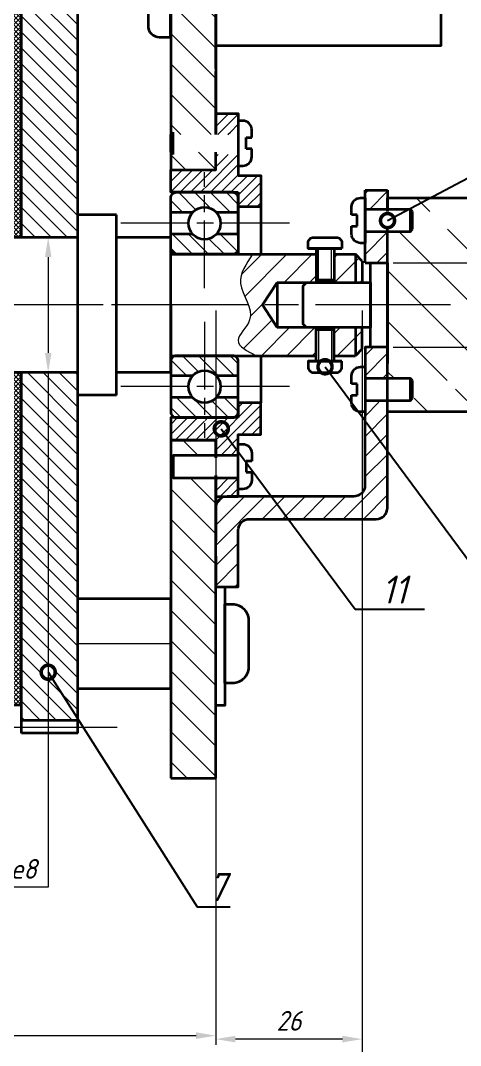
# Model space of a CAD drawing. Header units: millimetres. Extents: x -1043 to 2000, y -1356 to 1302.
# Drawn here: x 461.5 to 539.6, y 167.1 to 349.1 of the extents above; entities that cross this region are included whole.
import ezdxf
from ezdxf import colors
from ezdxf.entities.mleader import LeaderData, LeaderLine
from ezdxf.math import Vec2, Vec3

# ---------------------------------------------------------------- set-up
doc = ezdxf.new("R2010")
doc.units = ezdxf.units.MM
doc.linetypes.add('AM_ISO08W050', pattern=[18, 12, -1.5, 3, -1.5])
doc.linetypes.add('AM_ISO08W050x2', pattern=[9, 6, -0.75, 1.5, -0.75])
doc.layers.get('0').update_dxf_attribs({"lineweight": 80})
for name, color, linetype, lineweight in [('AM_0', 7, 'Continuous', 35), ('AM_4', 3, 'Continuous', 15), ('AM_4N', 3, 'Continuous', 15), ('AM_5', 3, 'Continuous', 15), ('AM_7', 4, 'AM_ISO08W050', 15), ('AM_8', 1, 'Continuous', 15), ('основные', 7, 'Continuous', 35), ('тонкие', 2, 'Continuous', 15)]:
    doc.layers.add(name, color=color, linetype=linetype, lineweight=lineweight)
doc.styles.get("Standard").update_dxf_attribs({"font": 'geniso.shx', "oblique": 15})
doc.dimstyles.new('AM_GOST$0', dxfattribs={"dimtxt": 3.5, "dimasz": 3.5, "dimexe": 1, "dimexo": 1, "dimgap": 1.5, "dimtad": 1, "dimtoh": 1, "dimtxsty": 'Standard', "dimcen": 0, "dimclrd": 256, "dimclre": 256, "dimclrt": 2, "dimadec": 0, "dimazin": 2, "dimtp": 0.1, "dimtm": 0.1, "dimtfac": 0.71, "dimtmove": 0, "dimatfit": 3, "dimfxl": 1, "dimtolj": 1, "dimlwd": -1, "dimlwe": -1, "dimarcsym": 1})
pattern_1 = [(45, (-198.74174, 257.1273), (-0.4490128, 0.4490128), [])]
pattern_2 = [(315, (-148.3722, 257.1273), (0.7071068, 0.7071068), [])]
pattern_3 = [(315, (-274.5766, 456.5883), (0.7071068, 0.7071068), [])]

# ---------------------------------------------------------------- blocks, each defined once
blk = doc.blocks.new('GENZOON8270P5')
at = {"layer": 'AM_8'}
h = blk.add_hatch(dxfattribs=at)
h.set_pattern_fill('ANSI31', color=256, scale=0.6, angle=270, style=0)
h.set_pattern_definition([(315, (-294.718, 1469.2134), (1.3470384, 1.3470384), [])])
h.paths.add_polyline_path([(51.628, 15.661), (51.628, 21.244), (51.628, 21.527), (51.628, 24.527), (51.628, 25.546), (51.628, 28.927), (51.628, 33.527), (47.628, 33.527), (47.628, 15.661), (47.855, 15.877), (47.855, 15.661)])
h.paths.add_polyline_path([(51.628, 52.527), (51.628, 63.527), (47.628, 63.527), (47.628, 52.527)])
h.paths.add_polyline_path([(51.628, 12.527), (51.628, 14.094), (47.855, 14.094), (47.855, 13.877), (47.628, 14.094), (47.628, 12.527)])
h.paths.add_polyline_path([(51.628, -41.473), (51.628, -21.756), (51.628, -16.256), (51.628, -14.823), (47.855, -14.823), (47.628, -14.606), (47.628, -20.189), (47.628, -41.473)])
h.paths.add_polyline_path([(51.628, -12.823), (51.628, -11.473), (47.628, -11.473), (47.628, -13.039), (47.855, -12.823)])
h.paths.add_polyline_path([(4.019, -41.473), (4.019, -29.577), (0.019, -29.583), (0.019, -35.036), (0.019, -41.473)])
h.paths.add_polyline_path([(4.019, -29.577), (4.019, -22.459), (4.019, -21.459), (2.019, -21.459), (0.019, -21.459), (0.019, -29.583)])
h.paths.add_polyline_path([(4.019, -17.459), (4.019, -16.459), (4.019, -13.47), (0.019, -13.47), (0.019, -17.459), (2.019, -17.459)])
h.paths.add_polyline_path([(4.019, 14.53), (4.019, 18.53), (2.019, 18.53), (0.019, 18.53), (0.019, 14.53)])
h.paths.add_polyline_path([(2.019, 22.53), (4.019, 22.53), (4.019, 23.53), (4.019, 51.59), (0.019, 51.59), (0.019, 46.09), (0.019, 22.53)])
h.paths.add_polyline_path([(4.019, 51.59), (4.019, 63.527), (0.019, 63.527), (0.019, 51.59)])
h = blk.add_hatch(dxfattribs=at)
h.set_pattern_fill('_U', color=256, angle=315, style=0, pattern_type=0)
h.set_pattern_definition(pattern_2)
h.paths.add_polyline_path([(34.378, 37.402), (34.378, 8.527), (34.382, 8.527), (34.381, 6.528), (39.378, 6.527), (39.378, 37.402)])
h = blk.add_hatch(dxfattribs=at)
h.set_pattern_fill('ANSI37', color=256, scale=0.091, angle=270, style=0)
h.set_pattern_definition([(315, (-294.718, 1469.2134), (0.204300827, 0.204300827), []), (45, (-294.718, 1469.2134), (-0.204300827, 0.204300827), [])])
h.paths.add_polyline_path([(34.378, 6.528), (34.378, 36.027), (32.882, 36.027), (32.882, 6.528)])
h.paths.add_polyline_path([(34.378, -34.973), (34.378, -5.473), (32.882, -5.473), (32.882, -34.973)])
h = blk.add_hatch(dxfattribs=at)
h.set_pattern_fill('ANSI31', color=256, scale=0.2, angle=360, style=0)
h.set_pattern_definition(pattern_1)
h.paths.add_polyline_path([(53.628, 15.661), (53.628, 17.527), (51.628, 17.527), (51.628, 15.661)])
h.paths.add_polyline_path([(53.128, 10.527, -0.414214), (53.628, 10.027), (53.628, 9.227), (55.628, 9.227), (55.628, 12.027), (53.628, 12.027), (53.628, 12.527), (53.628, 13.877), (51.628, 13.877), (51.628, 12.527), (50.681, 12.527), (50.681, 10.527)])
h.paths.add_polyline_path([(53.628, 15.877), (53.628, 17.527), (51.628, 17.527), (51.628, 15.877)], flags=16)
h.paths.add_polyline_path([(50.628, 10.527), (50.628, 12.527), (47.628, 12.527), (47.628, 10.527)])
h.paths.add_polyline_path([(53.628, -12.823), (53.628, -11.473), (53.628, -10.973), (55.628, -10.973), (55.628, -8.173), (53.628, -8.173), (53.628, -8.973, -0.414214), (53.128, -9.473), (50.681, -9.473), (50.681, -11.473), (51.628, -11.473), (51.628, -12.823)])
h.paths.add_polyline_path([(53.628, -16.473), (53.628, -14.823), (51.628, -14.823), (51.628, -16.473)])
h.paths.add_polyline_path([(50.628, -11.473), (50.628, -9.473), (47.628, -9.473), (47.628, -11.473)])
h = blk.add_hatch(dxfattribs=at)
h.set_pattern_fill('ANSI31', color=256, scale=0.2, angle=360, style=0)
h.set_pattern_definition(pattern_1)
h.paths.add_polyline_path([(53.628, 16.877), (53.628, 17.527), (51.628, 17.527), (51.628, 15.877), (53.628, 15.877)])
h = blk.add_hatch(dxfattribs=at)
h.set_pattern_fill('_U', color=256, angle=315, style=0, pattern_type=0)
h.set_pattern_definition(pattern_3)
edge = h.paths.add_edge_path()
edge.add_line((47.628, 10.027), (47.628, 8.734))
edge.add_line((47.628, 8.734), (49.565, 8.734))
edge.add_arc((50.628, 7.777), 1.43, 402.00772, 497.99228, ccw=False)
edge.add_line((51.69, 8.734), (53.628, 8.734))
edge.add_line((53.628, 8.734), (53.628, 10.027))
edge.add_arc((53.128, 10.027), 0.5, 360, 450)
edge.add_line((53.128, 10.527), (48.128, 10.527))
edge.add_arc((48.128, 10.027), 0.5, 450, 540)
h = blk.add_hatch(dxfattribs=at)
h.set_pattern_fill('ANSI31', color=256, scale=0.4, angle=360)
h.set_pattern_definition([(45, (-294.718, 1469.2134), (-0.8980256, 0.8980256), [])])
h.paths.add_polyline_path([(53.626, -20.471), (53.626, -24.49), (51.626, -24.49), (51.626, -20.471)])
edge = h.paths.add_edge_path()
edge.add_arc((63.88, -15.472), 1, 269.99512, 359.99512)
edge.add_line((64.88, -15.472), (64.881, -8.116))
edge.add_line((64.881, -8.116), (65.034, -8.11))
edge.add_line((65.034, -8.11), (66.881, -8.111))
edge.add_line((66.881, -8.111), (66.88, -17.472))
edge.add_arc((65.88, -17.472), 1, 269.99512, 359.99512, ccw=False)
edge.add_line((65.88, -18.472), (64.88, -18.472))
edge.add_line((64.88, -18.472), (54.626, -18.471))
edge.add_arc((54.626, -19.471), 1, 89.99512, 179.99512)
edge.add_line((53.626, -19.471), (53.626, -20.471))
edge.add_line((53.626, -20.471), (51.626, -20.471))
edge.add_line((51.626, -20.471), (51.626, -17.471))
edge.add_arc((52.626, -17.471), 1, 89.99512, 179.99512, ccw=False)
edge.add_line((52.626, -16.471), (63.88, -16.472))
h.paths.add_polyline_path([(66.881, -3.222), (66.881, -5.972), (64.91, -5.972), (64.881, -5.922), (64.881, -3.222)])
h.paths.add_polyline_path([(66.882, 7.028), (66.882, 4.278), (64.882, 4.278), (64.882, 6.978), (64.911, 7.028)])
h.paths.add_polyline_path([(66.821, 10.728), (66.875, 9.028), (64.911, 9.028), (64.882, 9.078), (64.882, 10.728)])
h = blk.add_hatch(dxfattribs=at)
h.set_pattern_fill('ANSI31', color=256, angle=270)
h.set_pattern_definition([(315, (-294.718, 1469.2134), (2.245064, 2.245064), [])])
h.paths.add_polyline_path([(72.481, -6.189), (72.934, -6.973), (72.481, -7.756), (66.881, -7.756), (66.881, -8.973), (75.681, -8.973), (75.877, -7.202), (75.967, -5.814), (75.966, -4.753), (75.892, -3.962), (75.762, -3.387), (75.593, -2.972), (75.402, -2.66), (75.207, -2.396), (75.022, -2.134), (74.851, -1.861), (74.697, -1.576), (74.563, -1.277), (74.45, -0.961), (74.36, -0.625), (74.296, -0.268), (74.26, 0.113), (74.255, 0.531), (74.288, 1.044), (74.369, 1.723), (74.504, 2.636), (74.702, 3.854), (74.971, 5.445), (75.32, 7.48), (75.757, 10.027), (66.881, 10.027), (66.881, 8.811), (72.481, 8.811), (72.934, 8.027), (72.481, 7.244), (69.095, 7.244), (68.881, 7.027), (66.881, 7.027), (66.881, -5.973), (68.881, -5.973), (69.095, -6.189)])
h = blk.add_hatch(dxfattribs=at)
h.set_pattern_fill('_U', color=256, angle=315, style=0, pattern_type=0)
h.set_pattern_definition(pattern_3)
edge = h.paths.add_edge_path()
edge.add_line((53.628, 5.527), (53.628, 6.82))
edge.add_line((53.628, 6.82), (51.69, 6.82))
edge.add_arc((50.628, 7.777), 1.43, 222.00772, 317.99228, ccw=False)
edge.add_line((49.565, 6.82), (47.628, 6.82))
edge.add_line((47.628, 6.82), (47.628, 5.527))
edge.add_arc((48.128, 5.527), 0.5, 540, 630)
edge.add_line((48.128, 5.027), (53.128, 5.027))
edge.add_arc((53.128, 5.527), 0.5, 270, 360)
h = blk.add_hatch(dxfattribs=at)
h.set_pattern_fill('ANSI31', color=256, scale=0.5, style=0)
h.set_pattern_definition([(45, (-156.804, -149.6545), (-1.122532, 1.122532), [])])
edge = h.paths.add_edge_path()
edge.add_line((60.53, 4.652), (60.53, 4.867))
edge.add_line((60.53, 4.867), (60.53, 5.027))
edge.add_line((60.53, 5.027), (54.899, 5.027))
edge.add_spline(control_points=[(54.899, 5.027), (54.321, 4.18), (53.335, 2.736), (54.29, 1.17), (54.528, 0.528)], knot_values=[0, 0, 0, 0, 2.795877, 4.763535, 4.763535, 4.763535, 4.763535], degree=3, periodic=0)
edge.add_line((54.528, 0.528), (55.774, 0.528))
edge.add_line((55.774, 0.528), (57.084, 2.527))
edge.add_line((57.084, 2.527), (59.681, 2.527))
edge.add_line((59.681, 2.527), (60.53, 2.527))
edge.add_line((60.53, 2.527), (60.53, 2.742))
edge.add_line((60.53, 2.742), (60.53, 4.652))
edge = h.paths.add_edge_path()
edge.add_line((60.53, -1.687), (60.53, -1.473))
edge.add_line((60.53, -1.473), (59.681, -1.473))
edge.add_line((59.681, -1.473), (57.084, -1.473))
edge.add_line((57.084, -1.473), (55.774, 0.528))
edge.add_line((55.774, 0.528), (54.528, 0.528))
edge.add_spline(control_points=[(54.528, 0.528), (54.695, 0.079), (54.922, -1.046), (52.815, -2.74), (54.411, -3.562), (55.21, -3.973)], knot_values=[4.763535, 4.763535, 4.763535, 4.763535, 6.139018, 8.229093, 10.320037, 10.320037, 10.320037, 10.320037], degree=3, periodic=0)
edge.add_line((55.21, -3.973), (60.53, -3.973))
edge.add_line((60.53, -3.973), (60.53, -3.812))
edge.add_line((60.53, -3.812), (60.53, -3.598))
edge.add_line((60.53, -3.598), (60.53, -1.687))
h.paths.add_polyline_path([(64.028, 5.027), (62.13, 5.027), (62.13, 4.867), (62.13, 4.652), (62.13, 2.742), (62.13, 2.527), (64.028, 2.527)])
h.paths.add_polyline_path([(64.028, -1.473), (62.13, -1.473), (62.13, -1.687), (62.13, -3.598), (62.13, -3.812), (62.13, -3.973), (64.028, -3.973)])
h.paths.add_polyline_path([(64.628, 4.427), (64.028, 5.027), (64.028, 2.527), (64.628, 2.527)])
h.paths.add_polyline_path([(64.628, -1.473), (64.028, -1.473), (64.028, -3.973), (64.628, -3.373)])
h = blk.add_hatch(dxfattribs=at)
h.set_pattern_fill('_U', color=256, angle=315, style=0, pattern_type=0)
h.set_pattern_definition(pattern_3)
edge = h.paths.add_edge_path()
edge.add_arc((53.128, -4.473), 0.5, 360, 450)
edge.add_line((53.128, -3.973), (48.128, -3.973))
edge.add_arc((48.128, -4.473), 0.5, 450, 540)
edge.add_line((47.628, -4.473), (47.628, -5.766))
edge.add_line((47.628, -5.766), (49.565, -5.766))
edge.add_arc((50.628, -6.723), 1.43, 402.00772, 497.99228, ccw=False)
edge.add_line((51.69, -5.766), (53.628, -5.766))
edge.add_line((53.628, -5.766), (53.628, -4.473))
h = blk.add_hatch(dxfattribs=at)
h.set_pattern_fill('_U', color=256, angle=315, style=0, pattern_type=0)
h.set_pattern_definition(pattern_2)
h.paths.add_polyline_path([(34.378, -36.348), (39.378, -36.348), (39.378, -5.473), (34.378, -5.473)])
h = blk.add_hatch(dxfattribs=at)
h.set_pattern_fill('_U', color=256, angle=315, style=0, pattern_type=0)
h.set_pattern_definition(pattern_3)
edge = h.paths.add_edge_path()
edge.add_line((49.565, -7.68), (47.628, -7.68))
edge.add_line((47.628, -7.68), (47.628, -8.973))
edge.add_arc((48.128, -8.973), 0.5, 540, 630)
edge.add_line((48.128, -9.473), (53.128, -9.473))
edge.add_arc((53.128, -8.973), 0.5, 270, 360)
edge.add_line((53.628, -8.973), (53.628, -7.68))
edge.add_line((53.628, -7.68), (51.69, -7.68))
edge.add_arc((50.628, -6.723), 1.43, 222.00772, 317.99228, ccw=False)
at = {"layer": 'AM_0'}
for p, q in [((34.378, 6.527), (34.378, 38.527)), ((39.378, -37.473), (39.378, 38.527)), ((42.816, 8.527), (39.378, 8.527)), ((39.378, -7.473), (39.378, 8.527)), ((42.816, -7.473), (42.816, 8.527)), ((39.378, -5.473), (39.378, 6.527)), ((47.628, 6.527), (42.816, 6.527)), ((34.378, -37.473), (34.378, -5.473)), ((47.628, -5.473), (42.816, -5.473)), ((42.816, -7.473), (39.378, -7.473)), ((39.378, -36.348), (34.378, -36.348)), ((39.378, -37.473), (34.378, -37.473))]:
    blk.add_line(p, q, dxfattribs=at)
at = {"layer": 'AM_4N'}
for p, q in [((60.744, 2.527), (60.744, 5.527)), ((61.915, 2.527), (61.915, 5.527)), ((60.744, -1.473), (60.744, -4.473)), ((61.915, -1.473), (61.915, -4.473))]:
    blk.add_line(p, q, dxfattribs=at)
at = {"layer": 'AM_7', "linetype": 'AM_ISO08W050x2'}
for p, q in [((50.628, 2.027), (50.628, 12.324)), ((58.181, 7.777), (43.181, 7.777)), ((50.628, 0.527), (36.378, 0.527)), ((50.628, -0.973), (50.628, -11.269)), ((58.181, -6.723), (43.181, -6.723)), ((58.181, -6.723), (43.181, -6.723))]:
    blk.add_line(p, q, dxfattribs=at)
at = {"layer": 'AM_7'}
for p, q in [((72.472, 0.527), (-130.603, 0.536)), ((47.628, -29.536), (39.378, -29.536)), ((42.878, -36.973), (30.878, -36.973))]:
    blk.add_line(p, q, dxfattribs=at)
at = {"layer": 'основные'}
for p, q in [((47.628, 33.527), (47.628, 12.527)), ((51.628, 33.527), (51.628, 21.244)), ((51.628, 21.244), (51.628, 15.661)), ((47.628, 15.661), (47.855, 15.877)), ((47.628, 14.094), (47.628, 15.661)), ((47.855, 13.877), (47.855, 15.877)), ((54.328, 14.377), (54.328, 15.377)), ((54.328, 15.377), (54.828, 15.377)), ((47.855, 13.877), (47.628, 14.094)), ((51.628, 12.527), (51.628, 14.094)), ((54.828, 14.377), (54.328, 14.377)), ((47.628, 12.527), (51.628, 12.527)), ((53.128, 10.527), (51.628, 10.527)), ((53.128, 10.527), (53.628, 10.527)), ((53.628, 10.527), (53.628, 10.027)), ((53.628, 10.027), (53.628, 5.027)), ((53.628, 6.82), (53.628, 10.027)), ((64.882, 4.278), (64.882, 10.728)), ((64.882, 10.728), (66.882, 10.728)), ((66.882, 10.728), (66.882, 8.811)), ((55.628, 9.227), (53.628, 9.227)), ((55.628, 9.227), (55.628, 5.027)), ((34.381, 6.527), (34.382, 8.527)), ((49.565, 8.734), (47.628, 8.734)), ((53.628, 8.734), (51.69, 8.734)), ((64.181, 8.527), (63.681, 8.527)), ((64.181, 7.527), (64.181, 8.527)), ((64.881, 9.027), (68.881, 9.027)), ((68.881, 9.027), (68.881, 7.027)), ((69.095, 8.811), (68.881, 9.027)), ((69.095, 7.244), (69.095, 8.811)), ((63.681, 7.527), (64.181, 7.527)), ((39.378, 6.527), (-119.013, 6.536)), ((49.565, 6.82), (47.628, 6.82)), ((47.628, -5.473), (47.628, 6.527)), ((53.628, 6.82), (51.69, 6.82)), ((68.881, 7.027), (64.881, 7.027)), ((68.881, 7.027), (69.095, 7.244)), ((59.83, 5.527), (60.53, 5.527)), ((60.53, 5.527), (60.53, 4.867)), ((60.53, 5.527), (62.13, 5.527)), ((62.13, 5.527), (62.83, 5.527)), ((62.13, 5.527), (62.13, 4.867)), ((47.628, 5.027), (60.53, 5.027)), ((60.53, 4.867), (60.53, 4.652)), ((60.53, 4.652), (60.53, 2.742)), ((62.13, 5.027), (64.028, 5.027)), ((62.13, 4.867), (62.13, 4.652)), ((62.13, 4.652), (62.13, 2.742)), ((64.628, 4.427), (64.028, 5.027)), ((64.028, 5.027), (64.028, 2.527)), ((64.628, 4.427), (64.628, 2.527)), ((60.53, 2.742), (60.744, 2.527)), ((62.13, 2.742), (60.53, 2.742)), ((60.53, 2.742), (60.53, 2.527)), ((62.13, 2.742), (61.915, 2.527)), ((62.13, 2.742), (62.13, 2.527)), ((55.774, 0.528), (57.084, 2.527)), ((57.084, 2.527), (57.084, -1.473)), ((57.084, 2.527), (59.681, 2.527)), ((61.915, 2.527), (60.744, 2.527)), ((47.628, 0.527), (47.628, -3.973)), ((55.774, 0.527), (57.084, -1.473)), ((66.881, 0.527), (66.881, -4.673)), ((59.681, -1.473), (57.084, -1.473)), ((60.53, -1.687), (60.744, -1.473)), ((60.53, -1.687), (60.53, -1.473)), ((60.53, -3.598), (60.53, -1.687)), ((62.13, -1.687), (60.53, -1.687)), ((61.915, -1.473), (60.744, -1.473)), ((62.13, -1.687), (61.915, -1.473)), ((62.13, -1.687), (62.13, -1.473)), ((62.13, -3.598), (62.13, -1.687)), ((64.028, -1.473), (64.028, -3.973)), ((64.628, -3.373), (64.628, -1.473)), ((60.53, -3.812), (60.53, -3.598)), ((62.13, -3.812), (62.13, -3.598)), ((64.628, -3.373), (64.028, -3.973)), ((66.881, -3.223), (64.881, -3.223)), ((47.628, -3.973), (60.53, -3.973)), ((55.628, -3.973), (55.628, -8.173)), ((59.83, -4.473), (60.53, -4.473)), ((60.53, -4.473), (60.53, -3.812)), ((60.53, -4.473), (62.13, -4.473)), ((62.13, -4.473), (62.13, -3.812)), ((62.13, -3.973), (64.028, -3.973)), ((62.13, -4.473), (62.83, -4.473)), ((39.378, -5.473), (31.382, -5.473)), ((49.565, -5.766), (47.628, -5.766)), ((53.628, -5.766), (51.69, -5.766)), ((64.881, -5.973), (68.881, -5.973)), ((68.881, -5.973), (68.881, -7.973)), ((69.095, -6.189), (68.881, -5.973)), ((69.095, -7.756), (69.095, -6.189)), ((64.181, -6.473), (63.681, -6.473)), ((64.181, -7.473), (64.181, -6.473)), ((49.565, -7.68), (47.628, -7.68)), ((53.628, -7.68), (51.69, -7.68)), ((63.681, -7.473), (64.181, -7.473)), ((68.881, -7.973), (64.881, -7.973)), ((68.881, -7.973), (69.095, -7.756)), ((53.628, -8.973), (53.628, -9.476)), ((53.628, -9.476), (53.078, -9.476)), ((47.628, -11.473), (47.628, -20.189)), ((51.628, -11.473), (47.628, -11.473)), ((51.628, -11.473), (51.628, -13.039)), ((51.628, -13.039), (51.628, -11.473)), ((47.855, -12.823), (47.628, -13.039)), ((47.628, -13.039), (47.628, -14.606)), ((53.628, -12.823), (47.855, -12.823)), ((47.855, -12.823), (47.855, -14.823)), ((54.828, -13.323), (54.328, -13.323)), ((54.328, -13.323), (54.328, -14.323)), ((54.328, -14.323), (54.828, -14.323)), ((47.628, -14.606), (47.855, -14.823)), ((47.855, -14.823), (53.628, -14.823)), ((51.628, -16.256), (51.628, -14.606)), ((51.628, -14.606), (51.628, -14.689)), ((51.628, -21.756), (51.628, -16.256)), ((47.628, -20.189), (47.628, -41.473)), ((51.628, -41.473), (51.628, -21.756)), ((32.882, -34.973), (34.378, -34.973)), ((47.628, -41.473), (51.628, -41.473))]:
    blk.add_line(p, q, dxfattribs=at)
for points in [[(51.628, 62.527), (71.628, 62.527), (71.628, 23.527), (51.628, 23.527)], [(66.881, 4.277), (66.881, -3.223), (65.381, -3.223), (65.381, 4.277)]]:
    blk.add_lwpolyline(points, close=True, dxfattribs=at)
for points in [[(51.628, 21.527), (51.628, 24.527)], [(51.628, 17.527), (51.628, 19.527), (51.628, 21.244)], [(47.628, 10.527), (47.628, 12.527), (51.628, 12.527), (51.628, 14.094)], [(66.881, 8.811), (66.881, 10.027), (89.881, 10.027), (89.881, -8.973), (66.881, -8.973), (66.881, 7.244)], [(59.381, -0.357), (59.381, 2.227), (59.681, 2.527), (64.628, 2.527)], [(64.628, 2.527), (65.381, 2.527), (65.381, -1.473), (64.628, -1.473)], [(64.628, -1.473), (59.681, -1.473), (59.381, -1.173), (59.381, -0.357)], [(47.628, -9.473), (47.628, -11.473), (51.628, -11.473), (51.628, -13.039)], [(51.628, -16.473), (51.628, -18.473), (51.628, -20.189)], [(51.628, -21.756), (51.628, -23.473)], [(52.435, -24.49), (52.435, -35.036), (51.635, -35.036), (51.635, -24.49)], [(39.378, -25.536), (47.614, -25.536), (47.614, -33.536), (39.378, -33.536)]]:
    blk.add_lwpolyline(points, dxfattribs=at)
for points in [[(51.628, 15.661), (51.628, 17.527), (53.628, 17.527), (53.628, 12.527), (53.628, 12.027), (55.628, 12.027), (55.628, 9.227), (53.628, 9.227), (53.628, 10.027, 0.414214), (53.128, 10.527), (47.628, 10.527), (47.628, 12.527)], [(54.828, 15.377), (54.828, 16.077, 0.414214), (54.028, 16.877), (53.628, 16.877), (53.628, 12.877), (54.028, 12.877, 0.414214), (54.828, 13.677), (54.828, 14.377)], [(47.628, 5.527), (47.628, 10.027, -0.414214), (48.128, 10.527), (53.128, 10.527, -0.414214), (53.628, 10.027), (53.628, 5.527, -0.414214), (53.128, 5.027), (48.128, 5.027, -0.414214), (47.628, 5.527, -1.655741)], [(63.681, 8.527), (63.681, 9.227, -0.414214), (64.481, 10.027), (64.881, 10.027), (64.881, 6.027), (64.481, 6.027, -0.414214), (63.681, 6.827), (63.681, 7.527)], [(66.881, -6.189), (66.881, -3.222), (64.881, -3.222), (64.88, -15.472, -0.414214), (63.88, -16.472), (52.626, -16.471, 0.414214), (51.626, -17.471), (51.626, -20.471)], [(47.628, -4.473), (47.628, -8.973, 0.414214), (48.128, -9.473), (53.128, -9.473, 0.414214), (53.628, -8.973), (53.628, -4.473, 0.414214), (53.128, -3.973), (48.128, -3.973, 0.414214), (47.628, -4.473, 1.655741)], [(63.681, -6.473), (63.681, -5.773, -0.414214), (64.481, -4.973), (64.881, -4.973), (64.881, -8.973), (64.481, -8.973, -0.414214), (63.681, -8.173), (63.681, -7.473)], [(51.628, -14.606), (51.628, -16.473), (53.628, -16.473), (53.628, -11.473), (53.628, -10.973), (55.628, -10.973), (55.628, -8.173), (53.628, -8.173), (53.628, -8.973, -0.414214), (53.128, -9.473), (47.628, -9.473), (47.628, -11.473)], [(51.626, -22.471), (51.626, -24.49), (53.626, -24.49), (53.626, -19.471, -0.414214), (54.626, -18.471), (64.88, -18.472), (65.88, -18.472, 0.414214), (66.88, -17.472), (66.881, -7.756)], [(54.828, -14.323), (54.828, -15.023, -0.414214), (54.028, -15.823), (53.628, -15.823), (53.628, -11.823), (54.028, -11.823, -0.414214), (54.828, -12.623), (54.828, -13.323)]]:
    blk.add_lwpolyline(points, format="xyb", dxfattribs=at)
for points in [[(62.83, 5.527), (59.83, 5.527), (59.83, 6.027, -0.414214), (60.33, 6.527), (62.33, 6.527, -0.414214), (62.83, 6.027)], [(62.83, -4.473), (59.83, -4.473), (59.83, -4.973, 0.414214), (60.33, -5.473), (62.33, -5.473, 0.414214), (62.83, -4.973)], [(52.428, -26.036), (53.128, -26.036, -0.414214), (54.528, -27.436), (54.528, -31.636, -0.414214), (53.128, -33.036), (52.428, -33.036)]]:
    blk.add_lwpolyline(points, format="xyb", close=True, dxfattribs=at)
for centre in [(50.628, 7.777), (50.628, -6.723)]:
    blk.add_circle(centre, 1.43, dxfattribs=at)
blk.add_arc((53.128, 10.027), 0.5, 0, 90, dxfattribs=at)
blk.add_arc((53.128, 10.027), 0.5, 0, 90, dxfattribs=at)
at = {"layer": 'тонкие'}
blk.add_spline([(54.899, 5.027), (53.832, 2.443), (54.632, -0.803), (53.61, -2.626), (55.21, -3.973)], degree=3, dxfattribs=at)
blk = doc.blocks.new('*D46')
at = {"layer": 'AM_5', "linetype": 'ByBlock', "transparency": 16777216}
for p, q in [((470.65, 310.57), (465.38, 310.57)), ((466.38, 307.07), (466.38, 290.07)), ((470.65, 286.57), (465.38, 286.57)), ((466.38, 286.57), (466.38, 195.21)), ((466.38, 195.21), (443.54, 195.21))]:
    blk.add_line(p, q, dxfattribs=at)
at = {"layer": 'AM_5', "transparency": 16777216}
for points in [[(465.8, 307.07), (466.97, 307.07), (466.38, 310.57)], [(465.8, 290.07), (466.97, 290.07), (466.38, 286.57)]]:
    blk.add_solid(points, dxfattribs=at)
at = {"layer": 'Defpoints', "color": 0, "transparency": 16777216}
for p in [(471.65, 310.57), (466.38, 286.57), (471.65, 286.57)]:
    blk.add_point(p, dxfattribs=at)
at = {"layer": 'AM_5', "color": 2, "transparency": 16777216, "insert": (454.21, 198.46), "char_height": 3.5, "attachment_point": 5}
blk.add_mtext('\\A1;%%C12{}{\\C2; H7/e8}', dxfattribs=at)
blk = doc.blocks.new('*D68')
at = {"layer": 'AM_5', "linetype": 'ByBlock', "transparency": 16777216}
for p, q in [((527.66, 306.07), (563.75, 306.07)), ((562.75, 302.57), (562.75, 294.57)), ((527.66, 291.07), (563.75, 291.07)), ((562.75, 291.07), (562.75, 283.7)), ((562.75, 283.7), (548.85, 283.7))]:
    blk.add_line(p, q, dxfattribs=at)
at = {"layer": 'AM_5', "transparency": 16777216}
for points in [[(562.16, 302.57), (563.33, 302.57), (562.75, 306.07)], [(562.16, 294.57), (563.33, 294.57), (562.75, 291.07)]]:
    blk.add_solid(points, dxfattribs=at)
at = {"layer": 'Defpoints', "color": 0, "transparency": 16777216}
for p in [(526.66, 306.07), (526.66, 291.07), (562.75, 291.07)]:
    blk.add_point(p, dxfattribs=at)
at = {"layer": 'AM_5', "color": 2, "transparency": 16777216, "insert": (555.05, 286.95), "char_height": 3.5, "attachment_point": 5}
blk.add_mtext('\\A1;H8/h8', dxfattribs=at)
blk = doc.blocks.new('_DotSmall')
at = {"color": 0, "linetype": 'ByBlock', "const_width": 0.5}
blk.add_lwpolyline([(-0.0625, 0, 1), (0.0625, 0, 1)], format="xyb", close=True, dxfattribs=at)
blk = doc.blocks.new('*D155')
at = {"layer": 'AM_5', "linetype": 'ByBlock', "transparency": 16777216}
for p, q in [((138.81, 297.58), (138.81, -39.65)), ((522.15, 297.57), (522.15, -39.65)), ((142.31, -38.65), (518.65, -38.65))]:
    blk.add_line(p, q, dxfattribs=at)
at = {"layer": 'AM_5', "transparency": 16777216}
for points in [[(142.31, -38.06), (142.31, -39.23), (138.81, -38.65)], [(518.65, -38.06), (518.65, -39.23), (522.15, -38.65)]]:
    blk.add_solid(points, dxfattribs=at)
at = {"layer": 'Defpoints', "color": 0, "transparency": 16777216}
for p in [(138.81, 298.58), (522.15, 298.57), (522.15, -38.65)]:
    blk.add_point(p, dxfattribs=at)
at = {"layer": 'AM_5', "color": 2, "transparency": 16777216, "insert": (330.48, -35.13), "char_height": 3.5, "attachment_point": 5}
blk.add_mtext('\\A1;383,34', dxfattribs=at)
blk = doc.blocks.new('*D156')
at = {"layer": 'AM_5', "linetype": 'ByBlock', "transparency": 16777216}
for p, q in [((392.93, 213.57), (392.93, 167.86)), ((496.15, 213.57), (496.15, 167.86)), ((396.43, 168.86), (492.65, 168.86))]:
    blk.add_line(p, q, dxfattribs=at)
at = {"layer": 'AM_5', "transparency": 16777216}
for points in [[(396.43, 169.45), (396.43, 168.28), (392.93, 168.86)], [(492.65, 169.45), (492.65, 168.28), (496.15, 168.86)]]:
    blk.add_solid(points, dxfattribs=at)
at = {"layer": 'Defpoints', "color": 0, "transparency": 16777216}
for p in [(392.93, 214.57), (496.15, 214.57), (496.15, 168.86)]:
    blk.add_point(p, dxfattribs=at)
at = {"layer": 'AM_5', "color": 2, "transparency": 16777216, "insert": (444.54, 172.38), "char_height": 3.5, "attachment_point": 5}
blk.add_mtext('\\A1;103,22', dxfattribs=at)
blk = doc.blocks.new('*D158')
at = {"layer": 'AM_5', "linetype": 'ByBlock', "transparency": 16777216}
for p, q in [((496.15, 297.57), (496.15, 167.24)), ((522.15, 297.57), (522.15, 167.24)), ((518.65, 168.24), (499.65, 168.24))]:
    blk.add_line(p, q, dxfattribs=at)
at = {"layer": 'AM_5', "transparency": 16777216}
for points in [[(499.65, 168.83), (499.65, 167.66), (496.15, 168.24)], [(518.65, 168.83), (518.65, 167.66), (522.15, 168.24)]]:
    blk.add_solid(points, dxfattribs=at)
at = {"layer": 'Defpoints', "color": 0, "transparency": 16777216}
for p in [(496.15, 298.57), (522.15, 298.57), (496.15, 168.24)]:
    blk.add_point(p, dxfattribs=at)
at = {"layer": 'AM_5', "color": 2, "transparency": 16777216, "insert": (509.15, 171.49), "char_height": 3.5, "attachment_point": 5}
blk.add_mtext('\\A1;26', dxfattribs=at)

msp = doc.modelspace()

# ---------------------------------------------------------------- linework, layer by layer
at = {"layer": 'основные'}
msp.add_line((522.657, 306.069), (526.657, 306.069), dxfattribs=at)
msp.add_lwpolyline([(486.122, 346.127), (488.122, 346.127), (488.122, 357.127), (486.122, 357.127, 0.4142136), (484.122, 355.127), (484.122, 348.127, 0.4142136)], format="xyb", close=True, dxfattribs=at)

# ---------------------------------------------------------------- block references
at = {"layer": 'AM_0', "xscale": 2, "yscale": 2, "zscale": 2}
msp.add_blockref('GENZOON8270P5', (392.894, 297.513), dxfattribs=at)

# ---------------------------------------------------------------- dimensions: what is measured, and where the dimension line sits
at = {"layer": 'AM_5'}
for base, p1, p2, text, override, picture, middle in [((466.384, 286.568), (471.65, 310.568), (471.65, 286.568), '%%C12{}{\\C2; H7/e8}', {"dimtdec": 3}, '*D46', (454.214, 195.206)), ((562.747, 291.068), (526.657, 306.068), (526.657, 291.068), 'H8/h8', {"dimpost": '', "dimtdec": 3}, '*D68', (555.05, 283.697))]:
    dim = msp.add_linear_dim(base=base, p1=p1, p2=p2, angle=90, text=text, dimstyle='AM_GOST$0', override=override, dxfattribs=at)
    dim.commit()
    dim.dimension.update_dxf_attribs({"geometry": picture, "text_midpoint": middle, "dimtype": 160})
for base, p1, p2, override, picture, middle in [((522.15, -38.646), (138.812, 298.585), (522.15, 298.569), {"dimpost": '', "dimtp": 0.2, "dimtm": 0.2}, '*D155', (330.481, -35.134)), ((496.15, 168.242), (522.15, 298.569), (496.15, 298.57), {"dimtp": 0.2, "dimtm": 0.2}, '*D158', (509.15, 171.493)), ((496.15, 168.862), (392.931, 214.568), (496.15, 214.568), {"dimpost": '', "dimtp": 0.2, "dimtm": 0.2}, '*D156', (444.541, 172.375))]:
    dim = msp.add_linear_dim(base=base, p1=p1, p2=p2, angle=0, dimstyle='AM_GOST$0', override=override, dxfattribs=at)
    dim.commit()
    dim.dimension.update_dxf_attribs({"geometry": picture, "text_midpoint": middle})

# ---------------------------------------------------------------- leaders
at = {"layer": 'AM_4'}
ml = msp.add_multileader_mtext('Standard', dxfattribs=at)
ml.set_content('22', color=256)
ml.set_leader_properties()
ml.set_arrow_properties(name='DOTSMALL')
ml.build(insert=Vec2(0, 0))
ml.multileader.update_dxf_attribs({"text_left_attachment_type": 6, "text_right_attachment_type": 6, "dogleg_length": 0, "arrow_head_size": 5})
ctx = ml.context
ctx.base_point, ctx.char_height, ctx.arrow_head_size, ctx.plane_origin = Vec3(559.982, 331.267), 5, 5, Vec3(526.657, 313.538)
ctx.left_attachment, ctx.right_attachment = 6, 6
notes = []
notes.append((ctx, [(0, (1, 1, 0), (559.982, 331.267), (1, 0), 0, [(0, [(526.657, 313.538)], 0, [])])]))
ctx.mtext.insert, ctx.mtext.flow_direction = Vec3(561.982, 337.267), 5
ml = msp.add_multileader_mtext('Standard', dxfattribs=at)
ml.set_content('31', color=256)
ml.set_leader_properties()
ml.set_arrow_properties(name='DOTSMALL')
ml.build(insert=Vec2(0, 0))
ml.multileader.update_dxf_attribs({"text_left_attachment_type": 6, "text_right_attachment_type": 6, "dogleg_length": 0, "arrow_head_size": 5})
ctx = ml.context
ctx.base_point, ctx.char_height, ctx.arrow_head_size, ctx.plane_origin = Vec3(547.185, 244.934), 5, 5, Vec3(740.811, 419.265)
ctx.left_attachment, ctx.right_attachment = 6, 6
notes.append((ctx, [(1, (1, 1, 0), (547.185, 244.934), (1, 0), 0, [(0, [(515.553, 287.597)], 0, [])])]))
ctx.mtext.insert, ctx.mtext.flow_direction = Vec3(549.185, 250.934), 5
ml = msp.add_multileader_mtext('Standard', dxfattribs=at)
ml.set_content('11', color=256)
ml.set_leader_properties()
ml.set_arrow_properties(name='DOTSMALL')
ml.build(insert=Vec2(0, 0))
ml.multileader.update_dxf_attribs({"text_left_attachment_type": 6, "text_right_attachment_type": 6, "arrow_head_size": 5})
ctx = ml.context
ctx.base_point, ctx.char_height, ctx.arrow_head_size, ctx.plane_origin = Vec3(523.595, 244.544), 5, 5, Vec3(497.125, 276.58)
ctx.left_attachment, ctx.right_attachment = 6, 6
notes.append((ctx, [(0, (1, 1, 0), (520.888, 244.544), (1, 0), 2.708, [(0, [(497.125, 276.58)], 0, [])])]))
ctx.mtext.insert, ctx.mtext.flow_direction = Vec3(525.595, 250.544), 5
ml = msp.add_multileader_mtext('Standard', dxfattribs=at)
ml.set_content('7', color=256)
ml.set_leader_properties()
ml.set_arrow_properties(name='DOTSMALL')
ml.build(insert=Vec2(0, 0))
ml.multileader.update_dxf_attribs({"text_left_attachment_type": 6, "text_right_attachment_type": 6, "dogleg_length": 0, "arrow_head_size": 5})
ctx = ml.context
ctx.base_point, ctx.char_height, ctx.arrow_head_size, ctx.plane_origin = Vec3(492.858, 191.744), 5, 5, Vec3(466.384, 233.369)
ctx.left_attachment, ctx.right_attachment = 6, 6
notes.append((ctx, [(0, (1, 1, 0), (492.858, 191.744), (1, 0), 0, [(0, [(466.384, 233.369)], 0, [])])]))
ctx.mtext.insert, ctx.mtext.flow_direction = Vec3(494.858, 197.744), 5
for ctx, leaders in notes:
    for number, flags, end, landing, length, lines in leaders:
        leader = LeaderData()
        leader.index, (leader.has_last_leader_line, leader.has_dogleg_vector, leader.attachment_direction) = number, flags
        leader.last_leader_point, leader.dogleg_vector, leader.dogleg_length = Vec3(end), Vec3(landing), length
        for number, points, colour, breaks in lines:
            line = LeaderLine()
            line.index, line.vertices, line.color, line.breaks = number, Vec3.list(points), colors.encode_raw_color(colour), breaks
            leader.lines.append(line)
        ctx.leaders.append(leader)

doc.saveas('drawing.dxf')
